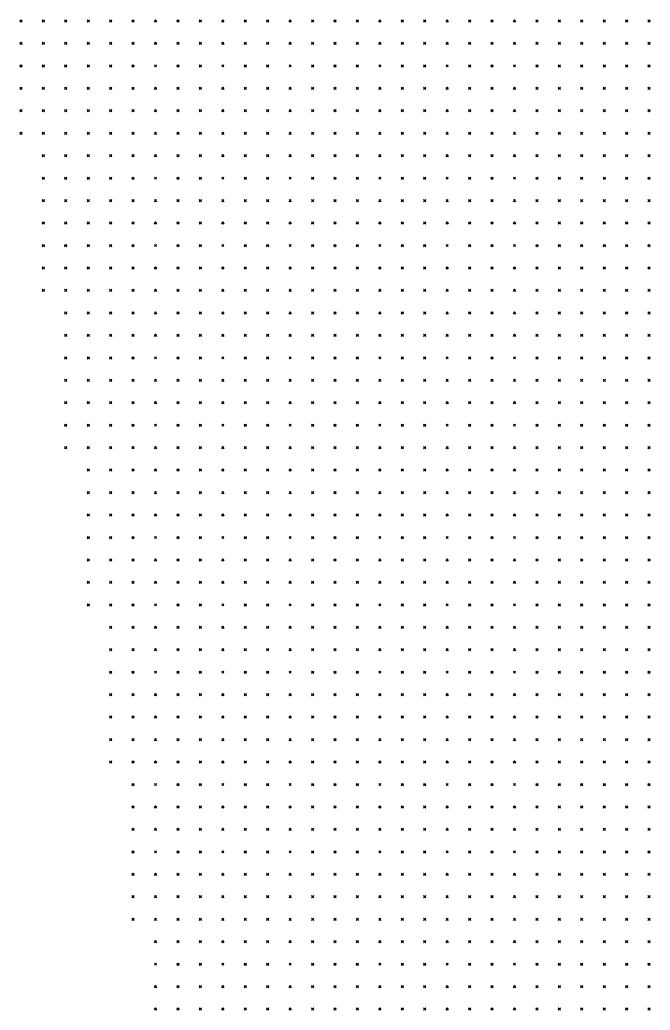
# Model space of a CAD drawing. Header units: metres. Extents: x 441556 to 446409, y 432338 to 461058.
# Drawn here: x 443784.1 to 443868.4, y 445700.1 to 445832.4 of the extents above; entities that cross this region are included whole.
import ezdxf

# ---------------------------------------------------------------- set-up
doc = ezdxf.new("R2010")
doc.units = ezdxf.units.M
doc.header["$MEASUREMENT"] = 0
doc.header["$PDMODE"] = 35
doc.header["$PDSIZE"] = 0.15
doc.layers.add('DTM-NOK-RevN_POINTS', color=91, linetype='Continuous')

msp = doc.modelspace()

# ---------------------------------------------------------------- linework, layer by layer
at = {"layer": 'DTM-NOK-RevN_POINTS'}
for p in [(443784.226, 445832.266, 517.825), (443787.225, 445832.266, 515.469), (443790.224, 445832.266, 514.007), (443793.224, 445832.266, 512.036), (443796.223, 445832.266, 509.909), (443799.222, 445832.266, 508.149), (443802.222, 445832.266, 507.007), (443805.221, 445832.266, 505.407), (443808.221, 445832.266, 503.787), (443811.22, 445832.266, 502.019), (443814.219, 445832.266, 500.172), (443817.219, 445832.266, 498.434), (443820.218, 445832.266, 494.017), (443823.217, 445832.266, 492.123), (443826.217, 445832.266, 489.493), (443829.216, 445832.266, 485.657), (443832.215, 445832.266, 482.408), (443835.215, 445832.266, 480.45), (443838.214, 445832.266, 477.905), (443841.213, 445832.266, 473.985), (443844.213, 445832.266, 471.203), (443847.212, 445832.266, 469.247), (443850.212, 445832.266, 466.272), (443853.211, 445832.266, 463.235), (443856.21, 445832.266, 460.872), (443859.21, 445832.266, 458.954), (443862.209, 445832.266, 457.032), (443865.208, 445832.266, 455.176), (443868.208, 445832.266, 453.726), (443784.226, 445829.266, 519.653), (443787.225, 445829.266, 517.445), (443790.224, 445829.266, 515.559), (443793.224, 445829.266, 513.755), (443796.223, 445829.266, 511.684), (443799.222, 445829.266, 510.067), (443802.222, 445829.266, 508.301), (443805.221, 445829.266, 507.016), (443808.221, 445829.266, 505.394), (443811.22, 445829.266, 503.157), (443814.219, 445829.266, 501.155), (443817.219, 445829.266, 498.451), (443820.218, 445829.266, 495.638), (443823.217, 445829.266, 493.05), (443826.217, 445829.266, 490.078), (443829.216, 445829.266, 486.82), (443832.215, 445829.266, 482.335), (443835.215, 445829.266, 480.832), (443838.214, 445829.266, 477.908), (443841.213, 445829.266, 475.517), (443844.213, 445829.266, 472.842), (443847.212, 445829.266, 469.521), (443850.212, 445829.266, 467.157), (443853.211, 445829.266, 464.337), (443856.21, 445829.266, 462.033), (443859.21, 445829.266, 460.215), (443862.209, 445829.266, 458.41), (443865.208, 445829.266, 457.065), (443868.208, 445829.266, 456.085), (443784.226, 445826.267, 521.41), (443787.225, 445826.267, 519.36), (443790.224, 445826.267, 517.214), (443793.224, 445826.267, 515.248), (443796.223, 445826.267, 513.07), (443799.222, 445826.267, 511.078), (443802.222, 445826.267, 510.072), (443805.221, 445826.267, 508.274), (443808.221, 445826.267, 506.403), (443811.22, 445826.267, 504.241), (443814.219, 445826.267, 502.333), (443817.219, 445826.267, 499.873), (443820.218, 445826.267, 497.321), (443823.217, 445826.267, 493.676), (443826.217, 445826.267, 491.866), (443829.216, 445826.267, 488.419), (443832.215, 445826.267, 485.057), (443835.215, 445826.267, 481.464), (443838.214, 445826.267, 480.571), (443841.213, 445826.267, 477.043), (443844.213, 445826.267, 474.157), (443847.212, 445826.267, 470.258), (443850.212, 445826.267, 468.568), (443853.211, 445826.267, 465.739), (443856.21, 445826.267, 463.428), (443859.21, 445826.267, 461.894), (443862.209, 445826.267, 460.294), (443865.208, 445826.267, 458.875), (443868.208, 445826.267, 457.783), (443784.226, 445823.268, 523.086), (443787.225, 445823.268, 521.096), (443790.224, 445823.268, 519.064), (443793.224, 445823.268, 516.937), (443796.223, 445823.268, 515.206), (443799.222, 445823.268, 513.698), (443802.222, 445823.268, 512.008), (443805.221, 445823.268, 510.011), (443808.221, 445823.268, 507.959), (443811.22, 445823.268, 505.777), (443814.219, 445823.268, 503.676), (443817.219, 445823.268, 501.63), (443820.218, 445823.268, 499.207), (443823.217, 445823.268, 496.651), (443826.217, 445823.268, 494.614), (443829.216, 445823.268, 491.548), (443832.215, 445823.268, 485.488), (443835.215, 445823.268, 482.517), (443838.214, 445823.268, 481.566), (443841.213, 445823.268, 478.789), (443844.213, 445823.268, 476.701), (443847.212, 445823.268, 472.811), (443850.212, 445823.268, 470.697), (443853.211, 445823.268, 467.82), (443856.21, 445823.268, 464.984), (443859.21, 445823.268, 463.36), (443862.209, 445823.268, 461.726), (443865.208, 445823.268, 459.953), (443868.208, 445823.268, 458.127), (443784.226, 445820.268, 525.364), (443787.225, 445820.268, 523.411), (443790.224, 445820.268, 521.288), (443793.224, 445820.268, 519.227), (443796.223, 445820.268, 517.277), (443799.222, 445820.268, 515.586), (443802.222, 445820.268, 513.853), (443805.221, 445820.268, 511.498), (443808.221, 445820.268, 509.316), (443811.22, 445820.268, 507.106), (443814.219, 445820.268, 505.143), (443817.219, 445820.268, 503.241), (443820.218, 445820.268, 501.018), (443823.217, 445820.268, 498.19), (443826.217, 445820.268, 495.956), (443829.216, 445820.268, 493.369), (443832.215, 445820.268, 490.788), (443835.215, 445820.268, 485.99), (443838.214, 445820.268, 481.538), (443841.213, 445820.268, 480.611), (443844.213, 445820.268, 478.214), (443847.212, 445820.268, 474.654), (443850.212, 445820.268, 472.574), (443853.211, 445820.268, 469.666), (443856.21, 445820.268, 466.917), (443859.21, 445820.268, 464.776), (443862.209, 445820.268, 462.84), (443865.208, 445820.268, 460.599), (443868.208, 445820.268, 457.849), (443784.226, 445817.269, 527.731), (443787.225, 445817.269, 525.833), (443790.224, 445817.269, 523.598), (443793.224, 445817.269, 521.569), (443796.223, 445817.269, 519.3), (443799.222, 445817.269, 517.085), (443802.222, 445817.269, 515.364), (443805.221, 445817.269, 512.803), (443808.221, 445817.269, 510.617), (443811.22, 445817.269, 508.432), (443814.219, 445817.269, 506.503), (443817.219, 445817.269, 504.453), (443820.218, 445817.269, 502.398), (443823.217, 445817.269, 499.581), (443826.217, 445817.269, 496.439), (443829.216, 445817.269, 493.909), (443832.215, 445817.269, 491.484), (443835.215, 445817.269, 487.834), (443838.214, 445817.269, 485.032), (443841.213, 445817.269, 481.828), (443844.213, 445817.269, 479.796), (443847.212, 445817.269, 476.868), (443850.212, 445817.269, 473.911), (443853.211, 445817.269, 471.299), (443856.21, 445817.269, 468.484), (443859.21, 445817.269, 465.765), (443862.209, 445817.269, 463.289), (443865.208, 445817.269, 460.495), (443868.208, 445817.269, 457.601), (443787.225, 445814.27, 527.579), (443790.224, 445814.27, 525.649), (443793.224, 445814.27, 523.735), (443796.223, 445814.27, 521.145), (443799.222, 445814.27, 518.838), (443802.222, 445814.27, 516.804), (443805.221, 445814.27, 514.127), (443808.221, 445814.27, 511.986), (443811.22, 445814.27, 509.463), (443814.219, 445814.27, 507.163), (443817.219, 445814.27, 505.577), (443820.218, 445814.27, 503.249), (443823.217, 445814.27, 499.989), (443826.217, 445814.27, 496.915), (443829.216, 445814.27, 494.255), (443832.215, 445814.27, 491.989), (443835.215, 445814.27, 488.873), (443838.214, 445814.27, 485.428), (443841.213, 445814.27, 482.391), (443844.213, 445814.27, 480.488), (443847.212, 445814.27, 478.332), (443850.212, 445814.27, 474.527), (443853.211, 445814.27, 471.829), (443856.21, 445814.27, 469.045), (443859.21, 445814.27, 465.916), (443862.209, 445814.27, 463.082), (443865.208, 445814.27, 460.399), (443868.208, 445814.27, 457.554), (443787.225, 445811.27, 529.717), (443790.224, 445811.27, 527.304), (443793.224, 445811.27, 525.164), (443796.223, 445811.27, 522.681), (443799.222, 445811.27, 520.122), (443802.222, 445811.27, 517.871), (443805.221, 445811.27, 515.022), (443808.221, 445811.27, 512.687), (443811.22, 445811.27, 510.489), (443814.219, 445811.27, 508.279), (443817.219, 445811.27, 506.309), (443820.218, 445811.27, 503.955), (443823.217, 445811.27, 500.474), (443826.217, 445811.27, 497.924), (443829.216, 445811.27, 494.977), (443832.215, 445811.27, 492.281), (443835.215, 445811.27, 490.1), (443838.214, 445811.27, 486.796), (443841.213, 445811.27, 483.802), (443844.213, 445811.27, 481.219), (443847.212, 445811.27, 478.46), (443850.212, 445811.27, 475.078), (443853.211, 445811.27, 472.4), (443856.21, 445811.27, 469.691), (443859.21, 445811.27, 466.476), (443862.209, 445811.27, 463.505), (443865.208, 445811.27, 460.908), (443868.208, 445811.27, 458.057), (443787.225, 445808.271, 531.155), (443790.224, 445808.271, 528.667), (443793.224, 445808.271, 526.148), (443796.223, 445808.271, 523.612), (443799.222, 445808.271, 521.287), (443802.222, 445808.271, 518.537), (443805.221, 445808.271, 516.004), (443808.221, 445808.271, 513.385), (443811.22, 445808.271, 511.183), (443814.219, 445808.271, 508.612), (443817.219, 445808.271, 506.547), (443820.218, 445808.271, 504.437), (443823.217, 445808.271, 501.719), (443826.217, 445808.271, 498.446), (443829.216, 445808.271, 496.017), (443832.215, 445808.271, 493.371), (443835.215, 445808.271, 491.136), (443838.214, 445808.271, 487.727), (443841.213, 445808.271, 484.188), (443844.213, 445808.271, 482.501), (443847.212, 445808.271, 478.908), (443850.212, 445808.271, 475.853), (443853.211, 445808.271, 473.32), (443856.21, 445808.271, 470.895), (443859.21, 445808.271, 468.232), (443862.209, 445808.271, 464.923), (443865.208, 445808.271, 462.07), (443868.208, 445808.271, 458.957), (443787.225, 445805.272, 531.984), (443790.224, 445805.272, 530.173), (443793.224, 445805.272, 527.665), (443796.223, 445805.272, 524.45), (443799.222, 445805.272, 522.096), (443802.222, 445805.272, 519.429), (443805.221, 445805.272, 516.709), (443808.221, 445805.272, 514.372), (443811.22, 445805.272, 511.59), (443814.219, 445805.272, 509.128), (443817.219, 445805.272, 506.983), (443820.218, 445805.272, 505.127), (443823.217, 445805.272, 502.429), (443826.217, 445805.272, 499.584), (443829.216, 445805.272, 496.905), (443832.215, 445805.272, 494.627), (443835.215, 445805.272, 491.173), (443838.214, 445805.272, 488.813), (443841.213, 445805.272, 484.907), (443844.213, 445805.272, 483.234), (443847.212, 445805.272, 481.335), (443850.212, 445805.272, 477.682), (443853.211, 445805.272, 474.941), (443856.21, 445805.272, 472.53), (443859.21, 445805.272, 469.797), (443862.209, 445805.272, 466.354), (443865.208, 445805.272, 463.246), (443868.208, 445805.272, 459.854), (443787.225, 445802.272, 532.264), (443790.224, 445802.272, 531.115), (443793.224, 445802.272, 528.403), (443796.223, 445802.272, 525.671), (443799.222, 445802.272, 522.882), (443802.222, 445802.272, 519.736), (443805.221, 445802.272, 517.115), (443808.221, 445802.272, 514.764), (443811.22, 445802.272, 511.81), (443814.219, 445802.272, 509.645), (443817.219, 445802.272, 507.368), (443820.218, 445802.272, 505.127), (443823.217, 445802.272, 502.867), (443826.217, 445802.272, 500.716), (443829.216, 445802.272, 498.232), (443832.215, 445802.272, 495.784), (443835.215, 445802.272, 493.243), (443838.214, 445802.272, 489.907), (443841.213, 445802.272, 486.889), (443844.213, 445802.272, 484.336), (443847.212, 445802.272, 482.061), (443850.212, 445802.272, 479.866), (443853.211, 445802.272, 476.55), (443856.21, 445802.272, 474.329), (443859.21, 445802.272, 471.399), (443862.209, 445802.272, 467.992), (443865.208, 445802.272, 464.652), (443868.208, 445802.272, 460.753), (443787.225, 445799.273, 532.444), (443790.224, 445799.273, 531.549), (443793.224, 445799.273, 528.882), (443796.223, 445799.273, 526.136), (443799.222, 445799.273, 522.771), (443802.222, 445799.273, 519.716), (443805.221, 445799.273, 517.679), (443808.221, 445799.273, 515.085), (443811.22, 445799.273, 512.542), (443814.219, 445799.273, 510.299), (443817.219, 445799.273, 507.885), (443820.218, 445799.273, 506.032), (443823.217, 445799.273, 503.751), (443826.217, 445799.273, 501.532), (443829.216, 445799.273, 499.181), (443832.215, 445799.273, 497.383), (443835.215, 445799.273, 494.19), (443838.214, 445799.273, 492.292), (443841.213, 445799.273, 489.178), (443844.213, 445799.273, 486), (443847.212, 445799.273, 483.553), (443850.212, 445799.273, 482.466), (443853.211, 445799.273, 478.537), (443856.21, 445799.273, 476.1), (443859.21, 445799.273, 473.325), (443862.209, 445799.273, 469.777), (443865.208, 445799.273, 465.93), (443868.208, 445799.273, 461.987), (443787.225, 445796.273, 532.475), (443790.224, 445796.273, 531.49), (443793.224, 445796.273, 529.454), (443796.223, 445796.273, 526.676), (443799.222, 445796.273, 523.48), (443802.222, 445796.273, 520.639), (443805.221, 445796.273, 518.27), (443808.221, 445796.273, 515.772), (443811.22, 445796.273, 513.262), (443814.219, 445796.273, 510.905), (443817.219, 445796.273, 508.595), (443820.218, 445796.273, 506.673), (443823.217, 445796.273, 504.619), (443826.217, 445796.273, 502.275), (443829.216, 445796.273, 500.344), (443832.215, 445796.273, 498.144), (443835.215, 445796.273, 495.63), (443838.214, 445796.273, 492.632), (443841.213, 445796.273, 490.859), (443844.213, 445796.273, 487.632), (443847.212, 445796.273, 485.707), (443850.212, 445796.273, 483.279), (443853.211, 445796.273, 481.647), (443856.21, 445796.273, 477.91), (443859.21, 445796.273, 474.705), (443862.209, 445796.273, 471.047), (443865.208, 445796.273, 466.713), (443868.208, 445796.273, 463.054), (443790.224, 445793.274, 531.307), (443793.224, 445793.274, 529.583), (443796.223, 445793.274, 526.828), (443799.222, 445793.274, 523.977), (443802.222, 445793.274, 521.633), (443805.221, 445793.274, 519.112), (443808.221, 445793.274, 516.605), (443811.22, 445793.274, 514.128), (443814.219, 445793.274, 511.689), (443817.219, 445793.274, 509.753), (443820.218, 445793.274, 507.782), (443823.217, 445793.274, 505.446), (443826.217, 445793.274, 503.7), (443829.216, 445793.274, 501.771), (443832.215, 445793.274, 499.792), (443835.215, 445793.274, 497.518), (443838.214, 445793.274, 495.357), (443841.213, 445793.274, 492.814), (443844.213, 445793.274, 490.182), (443847.212, 445793.274, 487.821), (443850.212, 445793.274, 486.074), (443853.211, 445793.274, 482.803), (443856.21, 445793.274, 480.468), (443859.21, 445793.274, 475.928), (443862.209, 445793.274, 472.147), (443865.208, 445793.274, 468.565), (443868.208, 445793.274, 464.405), (443790.224, 445790.275, 531.602), (443793.224, 445790.275, 529.887), (443796.223, 445790.275, 527.316), (443799.222, 445790.275, 525.007), (443802.222, 445790.275, 522.506), (443805.221, 445790.275, 520.32), (443808.221, 445790.275, 518.083), (443811.22, 445790.275, 515.076), (443814.219, 445790.275, 512.727), (443817.219, 445790.275, 510.663), (443820.218, 445790.275, 508.773), (443823.217, 445790.275, 506.588), (443826.217, 445790.275, 504.914), (443829.216, 445790.275, 502.949), (443832.215, 445790.275, 501.06), (443835.215, 445790.275, 499.49), (443838.214, 445790.275, 497.584), (443841.213, 445790.275, 494.875), (443844.213, 445790.275, 492.198), (443847.212, 445790.275, 489.222), (443850.212, 445790.275, 487.735), (443853.211, 445790.275, 483.866), (443856.21, 445790.275, 480.612), (443859.21, 445790.275, 477.49), (443862.209, 445790.275, 473.878), (443865.208, 445790.275, 470.153), (443868.208, 445790.275, 466.309), (443790.224, 445787.275, 531.876), (443793.224, 445787.275, 530.578), (443796.223, 445787.275, 528.505), (443799.222, 445787.275, 525.949), (443802.222, 445787.275, 523.873), (443805.221, 445787.275, 522.578), (443808.221, 445787.275, 520.835), (443811.22, 445787.275, 517.578), (443814.219, 445787.275, 514.623), (443817.219, 445787.275, 511.958), (443820.218, 445787.275, 509.784), (443823.217, 445787.275, 508.234), (443826.217, 445787.275, 506.384), (443829.216, 445787.275, 504.802), (443832.215, 445787.275, 503.409), (443835.215, 445787.275, 501.461), (443838.214, 445787.275, 499.553), (443841.213, 445787.275, 496.645), (443844.213, 445787.275, 494.06), (443847.212, 445787.275, 489.242), (443850.212, 445787.275, 487.983), (443853.211, 445787.275, 483.958), (443856.21, 445787.275, 481.405), (443859.21, 445787.275, 478.084), (443862.209, 445787.275, 474.638), (443865.208, 445787.275, 471.429), (443868.208, 445787.275, 467.908), (443790.224, 445784.276, 532.328), (443793.224, 445784.276, 531.408), (443796.223, 445784.276, 529.372), (443799.222, 445784.276, 527.492), (443802.222, 445784.276, 525.748), (443805.221, 445784.276, 524.683), (443808.221, 445784.276, 523.572), (443811.22, 445784.276, 521.139), (443814.219, 445784.276, 518.05), (443817.219, 445784.276, 515.482), (443820.218, 445784.276, 511.41), (443823.217, 445784.276, 509.808), (443826.217, 445784.276, 507.768), (443829.216, 445784.276, 506.634), (443832.215, 445784.276, 505.066), (443835.215, 445784.276, 503.359), (443838.214, 445784.276, 501.907), (443841.213, 445784.276, 498.479), (443844.213, 445784.276, 493.482), (443847.212, 445784.276, 490.781), (443850.212, 445784.276, 488.105), (443853.211, 445784.276, 484.63), (443856.21, 445784.276, 481.694), (443859.21, 445784.276, 478.735), (443862.209, 445784.276, 474.815), (443865.208, 445784.276, 471.944), (443868.208, 445784.276, 468.498), (443790.224, 445781.277, 532.82), (443793.224, 445781.277, 532.109), (443796.223, 445781.277, 530.428), (443799.222, 445781.277, 528.822), (443802.222, 445781.277, 527.529), (443805.221, 445781.277, 526.323), (443808.221, 445781.277, 525.241), (443811.22, 445781.277, 524.071), (443814.219, 445781.277, 520.555), (443817.219, 445781.277, 517.526), (443820.218, 445781.277, 514.707), (443823.217, 445781.277, 511.156), (443826.217, 445781.277, 509.373), (443829.216, 445781.277, 507.966), (443832.215, 445781.277, 506.95), (443835.215, 445781.277, 505.117), (443838.214, 445781.277, 503.678), (443841.213, 445781.277, 497.894), (443844.213, 445781.277, 493.939), (443847.212, 445781.277, 490.507), (443850.212, 445781.277, 487.938), (443853.211, 445781.277, 485.55), (443856.21, 445781.277, 482.269), (443859.21, 445781.277, 478.659), (443862.209, 445781.277, 474.875), (443865.208, 445781.277, 471.33), (443868.208, 445781.277, 468.431), (443790.224, 445778.277, 533.645), (443793.224, 445778.277, 532.953), (443796.223, 445778.277, 531.009), (443799.222, 445778.277, 529.219), (443802.222, 445778.277, 527.966), (443805.221, 445778.277, 526.486), (443808.221, 445778.277, 525.297), (443811.22, 445778.277, 524.056), (443814.219, 445778.277, 521.718), (443817.219, 445778.277, 518.08), (443820.218, 445778.277, 515.454), (443823.217, 445778.277, 512.828), (443826.217, 445778.277, 510.613), (443829.216, 445778.277, 508.802), (443832.215, 445778.277, 507.331), (443835.215, 445778.277, 506.01), (443838.214, 445778.277, 504.658), (443841.213, 445778.277, 500.822), (443844.213, 445778.277, 495.276), (443847.212, 445778.277, 491.126), (443850.212, 445778.277, 488.696), (443853.211, 445778.277, 486.164), (443856.21, 445778.277, 483.101), (443859.21, 445778.277, 478.507), (443862.209, 445778.277, 474.45), (443865.208, 445778.277, 471.469), (443868.208, 445778.277, 468.486), (443790.224, 445775.278, 534.666), (443793.224, 445775.278, 533.176), (443796.223, 445775.278, 531.275), (443799.222, 445775.278, 529.357), (443802.222, 445775.278, 528.013), (443805.221, 445775.278, 526.445), (443808.221, 445775.278, 524.831), (443811.22, 445775.278, 523.275), (443814.219, 445775.278, 521.252), (443817.219, 445775.278, 518.951), (443820.218, 445775.278, 516.293), (443823.217, 445775.278, 514.375), (443826.217, 445775.278, 511.974), (443829.216, 445775.278, 508.955), (443832.215, 445775.278, 506.995), (443835.215, 445775.278, 505.713), (443838.214, 445775.278, 504.212), (443841.213, 445775.278, 501.005), (443844.213, 445775.278, 496.71), (443847.212, 445775.278, 491.435), (443850.212, 445775.278, 489.017), (443853.211, 445775.278, 485.999), (443856.21, 445775.278, 484.16), (443859.21, 445775.278, 480.249), (443862.209, 445775.278, 475.312), (443865.208, 445775.278, 471.467), (443868.208, 445775.278, 468.342), (443793.224, 445772.279, 532.335), (443796.223, 445772.279, 530.741), (443799.222, 445772.279, 528.759), (443802.222, 445772.279, 527.302), (443805.221, 445772.279, 525.566), (443808.221, 445772.279, 523.754), (443811.22, 445772.279, 522.189), (443814.219, 445772.279, 520.535), (443817.219, 445772.279, 518.688), (443820.218, 445772.279, 517.163), (443823.217, 445772.279, 515.312), (443826.217, 445772.279, 512.911), (443829.216, 445772.279, 509.206), (443832.215, 445772.279, 505.724), (443835.215, 445772.279, 504.402), (443838.214, 445772.279, 502.615), (443841.213, 445772.279, 500.301), (443844.213, 445772.279, 497.177), (443847.212, 445772.279, 491.387), (443850.212, 445772.279, 489.379), (443853.211, 445772.279, 486.245), (443856.21, 445772.279, 484.117), (443859.21, 445772.279, 481.866), (443862.209, 445772.279, 477.243), (443865.208, 445772.279, 472.168), (443868.208, 445772.279, 468.712), (443793.224, 445769.279, 531.226), (443796.223, 445769.279, 529.59), (443799.222, 445769.279, 527.686), (443802.222, 445769.279, 525.998), (443805.221, 445769.279, 524.457), (443808.221, 445769.279, 522.687), (443811.22, 445769.279, 521.154), (443814.219, 445769.279, 519.589), (443817.219, 445769.279, 517.962), (443820.218, 445769.279, 516.146), (443823.217, 445769.279, 514.327), (443826.217, 445769.279, 511.455), (443829.216, 445769.279, 507.953), (443832.215, 445769.279, 504.669), (443835.215, 445769.279, 503.065), (443838.214, 445769.279, 501.512), (443841.213, 445769.279, 498.707), (443844.213, 445769.279, 494.381), (443847.212, 445769.279, 491.068), (443850.212, 445769.279, 489.142), (443853.211, 445769.279, 485.833), (443856.21, 445769.279, 483.987), (443859.21, 445769.279, 481.169), (443862.209, 445769.279, 477.124), (443865.208, 445769.279, 473.186), (443868.208, 445769.279, 469.67), (443793.224, 445766.28, 530.301), (443796.223, 445766.28, 528.318), (443799.222, 445766.28, 526.742), (443802.222, 445766.28, 525.06), (443805.221, 445766.28, 523.55), (443808.221, 445766.28, 521.55), (443811.22, 445766.28, 519.768), (443814.219, 445766.28, 518.285), (443817.219, 445766.28, 516.616), (443820.218, 445766.28, 514.881), (443823.217, 445766.28, 513.009), (443826.217, 445766.28, 510.462), (443829.216, 445766.28, 507.893), (443832.215, 445766.28, 503.954), (443835.215, 445766.28, 501.949), (443838.214, 445766.28, 500.211), (443841.213, 445766.28, 498.107), (443844.213, 445766.28, 493.334), (443847.212, 445766.28, 490.318), (443850.212, 445766.28, 487.688), (443853.211, 445766.28, 485.467), (443856.21, 445766.28, 483.298), (443859.21, 445766.28, 480.297), (443862.209, 445766.28, 476.815), (443865.208, 445766.28, 473.813), (443868.208, 445766.28, 470.538), (443793.224, 445763.28, 528.943), (443796.223, 445763.28, 526.981), (443799.222, 445763.28, 525.327), (443802.222, 445763.28, 523.759), (443805.221, 445763.28, 521.995), (443808.221, 445763.28, 520.314), (443811.22, 445763.28, 518.318), (443814.219, 445763.28, 516.801), (443817.219, 445763.28, 515.046), (443820.218, 445763.28, 513.082), (443823.217, 445763.28, 511.256), (443826.217, 445763.28, 509.168), (443829.216, 445763.28, 506.852), (443832.215, 445763.28, 503.298), (443835.215, 445763.28, 500.743), (443838.214, 445763.28, 498.406), (443841.213, 445763.28, 496.523), (443844.213, 445763.28, 492.206), (443847.212, 445763.28, 489.059), (443850.212, 445763.28, 486.619), (443853.211, 445763.28, 484.907), (443856.21, 445763.28, 481.934), (443859.21, 445763.28, 479.621), (443862.209, 445763.28, 476.668), (443865.208, 445763.28, 473.869), (443868.208, 445763.28, 470.554), (443793.224, 445760.281, 527.02), (443796.223, 445760.281, 525.297), (443799.222, 445760.281, 523.742), (443802.222, 445760.281, 522.276), (443805.221, 445760.281, 520.784), (443808.221, 445760.281, 518.935), (443811.22, 445760.281, 517.142), (443814.219, 445760.281, 515.388), (443817.219, 445760.281, 513.486), (443820.218, 445760.281, 511.517), (443823.217, 445760.281, 509.549), (443826.217, 445760.281, 507.788), (443829.216, 445760.281, 504.973), (443832.215, 445760.281, 502.467), (443835.215, 445760.281, 499.743), (443838.214, 445760.281, 496.663), (443841.213, 445760.281, 494.993), (443844.213, 445760.281, 491.138), (443847.212, 445760.281, 488), (443850.212, 445760.281, 485.935), (443853.211, 445760.281, 483.649), (443856.21, 445760.281, 481.271), (443859.21, 445760.281, 479.45), (443862.209, 445760.281, 475.961), (443865.208, 445760.281, 473.234), (443868.208, 445760.281, 470.287), (443793.224, 445757.282, 525.467), (443796.223, 445757.282, 523.996), (443799.222, 445757.282, 522.156), (443802.222, 445757.282, 520.742), (443805.221, 445757.282, 519.371), (443808.221, 445757.282, 517.408), (443811.22, 445757.282, 515.733), (443814.219, 445757.282, 514.131), (443817.219, 445757.282, 512.306), (443820.218, 445757.282, 509.979), (443823.217, 445757.282, 507.927), (443826.217, 445757.282, 505.906), (443829.216, 445757.282, 504.316), (443832.215, 445757.282, 502.665), (443835.215, 445757.282, 498.024), (443838.214, 445757.282, 494.969), (443841.213, 445757.282, 492.674), (443844.213, 445757.282, 489.025), (443847.212, 445757.282, 486.791), (443850.212, 445757.282, 484.936), (443853.211, 445757.282, 483.011), (443856.21, 445757.282, 480.223), (443859.21, 445757.282, 477.944), (443862.209, 445757.282, 475.529), (443865.208, 445757.282, 472.501), (443868.208, 445757.282, 469.599), (443793.224, 445754.282, 523.83), (443796.223, 445754.282, 522.183), (443799.222, 445754.282, 520.605), (443802.222, 445754.282, 519.014), (443805.221, 445754.282, 517.364), (443808.221, 445754.282, 515.783), (443811.22, 445754.282, 514.275), (443814.219, 445754.282, 512.63), (443817.219, 445754.282, 510.776), (443820.218, 445754.282, 508.33), (443823.217, 445754.282, 505.776), (443826.217, 445754.282, 504.059), (443829.216, 445754.282, 502.687), (443832.215, 445754.282, 500.977), (443835.215, 445754.282, 495.94), (443838.214, 445754.282, 493.609), (443841.213, 445754.282, 491.141), (443844.213, 445754.282, 488.716), (443847.212, 445754.282, 485.889), (443850.212, 445754.282, 484.239), (443853.211, 445754.282, 482.253), (443856.21, 445754.282, 479.209), (443859.21, 445754.282, 476.913), (443862.209, 445754.282, 474.716), (443865.208, 445754.282, 471.927), (443868.208, 445754.282, 468.379), (443796.223, 445751.283, 520.572), (443799.222, 445751.283, 518.718), (443802.222, 445751.283, 517.471), (443805.221, 445751.283, 515.875), (443808.221, 445751.283, 514.369), (443811.22, 445751.283, 513.097), (443814.219, 445751.283, 511.314), (443817.219, 445751.283, 509.285), (443820.218, 445751.283, 507.12), (443823.217, 445751.283, 504.01), (443826.217, 445751.283, 501.845), (443829.216, 445751.283, 500.512), (443832.215, 445751.283, 499.072), (443835.215, 445751.283, 494.819), (443838.214, 445751.283, 492.403), (443841.213, 445751.283, 490.204), (443844.213, 445751.283, 488.146), (443847.212, 445751.283, 485.297), (443850.212, 445751.283, 483.152), (443853.211, 445751.283, 480.554), (443856.21, 445751.283, 478.247), (443859.21, 445751.283, 475.835), (443862.209, 445751.283, 473.253), (443865.208, 445751.283, 469.929), (443868.208, 445751.283, 466.308), (443796.223, 445748.284, 518.789), (443799.222, 445748.284, 517.182), (443802.222, 445748.284, 515.729), (443805.221, 445748.284, 514.225), (443808.221, 445748.284, 512.76), (443811.22, 445748.284, 511.209), (443814.219, 445748.284, 509.703), (443817.219, 445748.284, 507.768), (443820.218, 445748.284, 505.154), (443823.217, 445748.284, 501.849), (443826.217, 445748.284, 499.909), (443829.216, 445748.284, 498.042), (443832.215, 445748.284, 496.065), (443835.215, 445748.284, 493.468), (443838.214, 445748.284, 490.994), (443841.213, 445748.284, 489.091), (443844.213, 445748.284, 486.82), (443847.212, 445748.284, 484.904), (443850.212, 445748.284, 482.446), (443853.211, 445748.284, 480.262), (443856.21, 445748.284, 477.628), (443859.21, 445748.284, 474.774), (443862.209, 445748.284, 471.256), (443865.208, 445748.284, 468.235), (443868.208, 445748.284, 464.958), (443796.223, 445745.284, 517.126), (443799.222, 445745.284, 515.465), (443802.222, 445745.284, 513.721), (443805.221, 445745.284, 512.191), (443808.221, 445745.284, 510.813), (443811.22, 445745.284, 509.124), (443814.219, 445745.284, 507.648), (443817.219, 445745.284, 505.894), (443820.218, 445745.284, 502.366), (443823.217, 445745.284, 500.146), (443826.217, 445745.284, 497.803), (443829.216, 445745.284, 496.14), (443832.215, 445745.284, 493.741), (443835.215, 445745.284, 492.204), (443838.214, 445745.284, 490.369), (443841.213, 445745.284, 487.773), (443844.213, 445745.284, 486.074), (443847.212, 445745.284, 484.786), (443850.212, 445745.284, 482.382), (443853.211, 445745.284, 479.587), (443856.21, 445745.284, 476.998), (443859.21, 445745.284, 472.821), (443862.209, 445745.284, 469.839), (443865.208, 445745.284, 466.553), (443868.208, 445745.284, 463.122), (443796.223, 445742.285, 515.53), (443799.222, 445742.285, 513.592), (443802.222, 445742.285, 511.659), (443805.221, 445742.285, 510.09), (443808.221, 445742.285, 508.595), (443811.22, 445742.285, 507.314), (443814.219, 445742.285, 505.877), (443817.219, 445742.285, 503.844), (443820.218, 445742.285, 501.45), (443823.217, 445742.285, 498.382), (443826.217, 445742.285, 495.763), (443829.216, 445742.285, 494.089), (443832.215, 445742.285, 492.239), (443835.215, 445742.285, 490.11), (443838.214, 445742.285, 488.345), (443841.213, 445742.285, 486.041), (443844.213, 445742.285, 485.218), (443847.212, 445742.285, 483.932), (443850.212, 445742.285, 482.158), (443853.211, 445742.285, 478.475), (443856.21, 445742.285, 475.302), (443859.21, 445742.285, 470.898), (443862.209, 445742.285, 468.154), (443865.208, 445742.285, 464.878), (443868.208, 445742.285, 461.66), (443796.223, 445739.286, 514.003), (443799.222, 445739.286, 511.894), (443802.222, 445739.286, 509.74), (443805.221, 445739.286, 507.987), (443808.221, 445739.286, 506.473), (443811.22, 445739.286, 505.16), (443814.219, 445739.286, 503.787), (443817.219, 445739.286, 502.065), (443820.218, 445739.286, 499.883), (443823.217, 445739.286, 496.7), (443826.217, 445739.286, 494.08), (443829.216, 445739.286, 492.503), (443832.215, 445739.286, 490.206), (443835.215, 445739.286, 488.294), (443838.214, 445739.286, 485.734), (443841.213, 445739.286, 484.725), (443844.213, 445739.286, 483.446), (443847.212, 445739.286, 482.575), (443850.212, 445739.286, 480.888), (443853.211, 445739.286, 478.275), (443856.21, 445739.286, 475.614), (443859.21, 445739.286, 471.495), (443862.209, 445739.286, 467.493), (443865.208, 445739.286, 464.19), (443868.208, 445739.286, 461.173), (443796.223, 445736.286, 513.04), (443799.222, 445736.286, 510.77), (443802.222, 445736.286, 508.49), (443805.221, 445736.286, 506.484), (443808.221, 445736.286, 504.647), (443811.22, 445736.286, 502.934), (443814.219, 445736.286, 501.716), (443817.219, 445736.286, 500.347), (443820.218, 445736.286, 498.503), (443823.217, 445736.286, 495.095), (443826.217, 445736.286, 492.519), (443829.216, 445736.286, 490.614), (443832.215, 445736.286, 488.367), (443835.215, 445736.286, 486.495), (443838.214, 445736.286, 484.819), (443841.213, 445736.286, 483.184), (443844.213, 445736.286, 481.764), (443847.212, 445736.286, 480.538), (443850.212, 445736.286, 479.003), (443853.211, 445736.286, 477.376), (443856.21, 445736.286, 475.573), (443859.21, 445736.286, 473.689), (443862.209, 445736.286, 470.905), (443865.208, 445736.286, 463.371), (443868.208, 445736.286, 460.752), (443796.223, 445733.287, 511.614), (443799.222, 445733.287, 509.646), (443802.222, 445733.287, 507.434), (443805.221, 445733.287, 505.021), (443808.221, 445733.287, 503.144), (443811.22, 445733.287, 501.154), (443814.219, 445733.287, 499.603), (443817.219, 445733.287, 498.288), (443820.218, 445733.287, 496.772), (443823.217, 445733.287, 493.556), (443826.217, 445733.287, 491.087), (443829.216, 445733.287, 489.189), (443832.215, 445733.287, 486.782), (443835.215, 445733.287, 485.04), (443838.214, 445733.287, 483.1), (443841.213, 445733.287, 481.276), (443844.213, 445733.287, 479.948), (443847.212, 445733.287, 478.538), (443850.212, 445733.287, 477.089), (443853.211, 445733.287, 475.418), (443856.21, 445733.287, 474.592), (443859.21, 445733.287, 473.39), (443862.209, 445733.287, 470.835), (443865.208, 445733.287, 464.399), (443868.208, 445733.287, 461.33), (443799.222, 445730.288, 508.128), (443802.222, 445730.288, 506.135), (443805.221, 445730.288, 503.438), (443808.221, 445730.288, 501.5), (443811.22, 445730.288, 499.286), (443814.219, 445730.288, 497.766), (443817.219, 445730.288, 496.009), (443820.218, 445730.288, 494.77), (443823.217, 445730.288, 491.718), (443826.217, 445730.288, 489.447), (443829.216, 445730.288, 487.363), (443832.215, 445730.288, 485.495), (443835.215, 445730.288, 483.253), (443838.214, 445730.288, 481.423), (443841.213, 445730.288, 479.673), (443844.213, 445730.288, 477.934), (443847.212, 445730.288, 476.584), (443850.212, 445730.288, 475.24), (443853.211, 445730.288, 473.812), (443856.21, 445730.288, 472.772), (443859.21, 445730.288, 471.48), (443862.209, 445730.288, 469.258), (443865.208, 445730.288, 466.81), (443868.208, 445730.288, 462.201), (443799.222, 445727.288, 506.806), (443802.222, 445727.288, 504.558), (443805.221, 445727.288, 502.323), (443808.221, 445727.288, 499.732), (443811.22, 445727.288, 497.465), (443814.219, 445727.288, 495.58), (443817.219, 445727.288, 493.928), (443820.218, 445727.288, 492.196), (443823.217, 445727.288, 489.531), (443826.217, 445727.288, 487.311), (443829.216, 445727.288, 485.849), (443832.215, 445727.288, 484.026), (443835.215, 445727.288, 481.728), (443838.214, 445727.288, 479.536), (443841.213, 445727.288, 477.9), (443844.213, 445727.288, 476.125), (443847.212, 445727.288, 474.766), (443850.212, 445727.288, 473.347), (443853.211, 445727.288, 471.494), (443856.21, 445727.288, 470.487), (443859.21, 445727.288, 469.022), (443862.209, 445727.288, 467.609), (443865.208, 445727.288, 465.389), (443868.208, 445727.288, 460.412), (443799.222, 445724.289, 505.226), (443802.222, 445724.289, 502.809), (443805.221, 445724.289, 500.022), (443808.221, 445724.289, 497.755), (443811.22, 445724.289, 495.742), (443814.219, 445724.289, 493.692), (443817.219, 445724.289, 491.827), (443820.218, 445724.289, 490.1), (443823.217, 445724.289, 487.68), (443826.217, 445724.289, 486.071), (443829.216, 445724.289, 484.342), (443832.215, 445724.289, 482.064), (443835.215, 445724.289, 479.904), (443838.214, 445724.289, 478.107), (443841.213, 445724.289, 476.039), (443844.213, 445724.289, 474.122), (443847.212, 445724.289, 472.583), (443850.212, 445724.289, 470.973), (443853.211, 445724.289, 469.574), (443856.21, 445724.289, 468.238), (443859.21, 445724.289, 467.016), (443862.209, 445724.289, 465.529), (443865.208, 445724.289, 463.319), (443868.208, 445724.289, 459.436), (443799.222, 445721.289, 503.613), (443802.222, 445721.289, 501.185), (443805.221, 445721.289, 498.841), (443808.221, 445721.289, 496.162), (443811.22, 445721.289, 493.405), (443814.219, 445721.289, 491.608), (443817.219, 445721.289, 489.603), (443820.218, 445721.289, 487.604), (443823.217, 445721.289, 485.851), (443826.217, 445721.289, 484.434), (443829.216, 445721.289, 482.112), (443832.215, 445721.289, 480.01), (443835.215, 445721.289, 478.363), (443838.214, 445721.289, 476.384), (443841.213, 445721.289, 474.41), (443844.213, 445721.289, 472.216), (443847.212, 445721.289, 470.789), (443850.212, 445721.289, 469.312), (443853.211, 445721.289, 467.773), (443856.21, 445721.289, 466.494), (443859.21, 445721.289, 464.561), (443862.209, 445721.289, 463.025), (443865.208, 445721.289, 460.796), (443868.208, 445721.289, 457.842), (443799.222, 445718.29, 502.07), (443802.222, 445718.29, 499.44), (443805.221, 445718.29, 496.51), (443808.221, 445718.29, 494.481), (443811.22, 445718.29, 492.323), (443814.219, 445718.29, 490.401), (443817.219, 445718.29, 488.147), (443820.218, 445718.29, 486.056), (443823.217, 445718.29, 484.616), (443826.217, 445718.29, 482.783), (443829.216, 445718.29, 480.808), (443832.215, 445718.29, 479.03), (443835.215, 445718.29, 477.112), (443838.214, 445718.29, 474.838), (443841.213, 445718.29, 472.933), (443844.213, 445718.29, 471.084), (443847.212, 445718.29, 469.413), (443850.212, 445718.29, 467.881), (443853.211, 445718.29, 466.283), (443856.21, 445718.29, 464.536), (443859.21, 445718.29, 462.61), (443862.209, 445718.29, 461.069), (443865.208, 445718.29, 459.149), (443868.208, 445718.29, 456.906), (443799.222, 445715.291, 500.565), (443802.222, 445715.291, 497.366), (443805.221, 445715.291, 494.67), (443808.221, 445715.291, 492.967), (443811.22, 445715.291, 490.894), (443814.219, 445715.291, 489.061), (443817.219, 445715.291, 486.793), (443820.218, 445715.291, 485.157), (443823.217, 445715.291, 483.64), (443826.217, 445715.291, 481.236), (443829.216, 445715.291, 479.491), (443832.215, 445715.291, 477.633), (443835.215, 445715.291, 475.777), (443838.214, 445715.291, 473.857), (443841.213, 445715.291, 471.756), (443844.213, 445715.291, 470.103), (443847.212, 445715.291, 468.241), (443850.212, 445715.291, 466.415), (443853.211, 445715.291, 464.359), (443856.21, 445715.291, 462.557), (443859.21, 445715.291, 460.973), (443862.209, 445715.291, 459.385), (443865.208, 445715.291, 457.581), (443868.208, 445715.291, 455.851), (443799.222, 445712.291, 498.722), (443802.222, 445712.291, 496.25), (443805.221, 445712.291, 494.216), (443808.221, 445712.291, 492.409), (443811.22, 445712.291, 490.714), (443814.219, 445712.291, 488.764), (443817.219, 445712.291, 486.525), (443820.218, 445712.291, 484.704), (443823.217, 445712.291, 482.888), (443826.217, 445712.291, 480.935), (443829.216, 445712.291, 479.033), (443832.215, 445712.291, 477.014), (443835.215, 445712.291, 475.262), (443838.214, 445712.291, 473.503), (443841.213, 445712.291, 471.717), (443844.213, 445712.291, 470.147), (443847.212, 445712.291, 468.39), (443850.212, 445712.291, 466.597), (443853.211, 445712.291, 464.586), (443856.21, 445712.291, 462.729), (443859.21, 445712.291, 460.686), (443862.209, 445712.291, 458.798), (443865.208, 445712.291, 457.015), (443868.208, 445712.291, 455.264), (443802.222, 445709.292, 496.562), (443805.221, 445709.292, 494.889), (443808.221, 445709.292, 493.203), (443811.22, 445709.292, 491.391), (443814.219, 445709.292, 489.187), (443817.219, 445709.292, 486.986), (443820.218, 445709.292, 484.767), (443823.217, 445709.292, 483.004), (443826.217, 445709.292, 481.366), (443829.216, 445709.292, 479.663), (443832.215, 445709.292, 477.942), (443835.215, 445709.292, 476.382), (443838.214, 445709.292, 474.411), (443841.213, 445709.292, 472.72), (443844.213, 445709.292, 470.998), (443847.212, 445709.292, 469.235), (443850.212, 445709.292, 467.522), (443853.211, 445709.292, 465.466), (443856.21, 445709.292, 463.674), (443859.21, 445709.292, 461.513), (443862.209, 445709.292, 459.67), (443865.208, 445709.292, 457.596), (443868.208, 445709.292, 455.271), (443802.222, 445706.293, 497.937), (443805.221, 445706.293, 496.3), (443808.221, 445706.293, 494.39), (443811.22, 445706.293, 492.093), (443814.219, 445706.293, 489.383), (443817.219, 445706.293, 486.995), (443820.218, 445706.293, 485.218), (443823.217, 445706.293, 483.923), (443826.217, 445706.293, 482.563), (443829.216, 445706.293, 480.989), (443832.215, 445706.293, 479.265), (443835.215, 445706.293, 477.513), (443838.214, 445706.293, 475.763), (443841.213, 445706.293, 473.805), (443844.213, 445706.293, 472.163), (443847.212, 445706.293, 469.512), (443850.212, 445706.293, 468.128), (443853.211, 445706.293, 466.095), (443856.21, 445706.293, 464.14), (443859.21, 445706.293, 462.236), (443862.209, 445706.293, 460.405), (443865.208, 445706.293, 458.358), (443868.208, 445706.293, 456.036), (443802.222, 445703.293, 499.371), (443805.221, 445703.293, 497.518), (443808.221, 445703.293, 495.421), (443811.22, 445703.293, 492.579), (443814.219, 445703.293, 489.924), (443817.219, 445703.293, 487.668), (443820.218, 445703.293, 486.175), (443823.217, 445703.293, 485.05), (443826.217, 445703.293, 483.844), (443829.216, 445703.293, 482.384), (443832.215, 445703.293, 480.725), (443835.215, 445703.293, 478.864), (443838.214, 445703.293, 476.688), (443841.213, 445703.293, 474.828), (443844.213, 445703.293, 473.548), (443847.212, 445703.293, 471.069), (443850.212, 445703.293, 468.945), (443853.211, 445703.293, 466.843), (443856.21, 445703.293, 464.808), (443859.21, 445703.293, 463.296), (443862.209, 445703.293, 461.399), (443865.208, 445703.293, 459.765), (443868.208, 445703.293, 457.613), (443802.222, 445700.294, 500.859), (443805.221, 445700.294, 498.57), (443808.221, 445700.294, 496.611), (443811.22, 445700.294, 493.969), (443814.219, 445700.294, 491.128), (443817.219, 445700.294, 488.873), (443820.218, 445700.294, 487.585), (443823.217, 445700.294, 486.611), (443826.217, 445700.294, 485.628), (443829.216, 445700.294, 484.538), (443832.215, 445700.294, 482.393), (443835.215, 445700.294, 480.25), (443838.214, 445700.294, 477.312), (443841.213, 445700.294, 475.772), (443844.213, 445700.294, 473.694), (443847.212, 445700.294, 472.027), (443850.212, 445700.294, 469.777), (443853.211, 445700.294, 467.502), (443856.21, 445700.294, 465.92), (443859.21, 445700.294, 464.263), (443862.209, 445700.294, 462.617), (443865.208, 445700.294, 461.288), (443868.208, 445700.294, 459.889)]:
    msp.add_point(p, dxfattribs=at)

doc.saveas('drawing.dxf')
